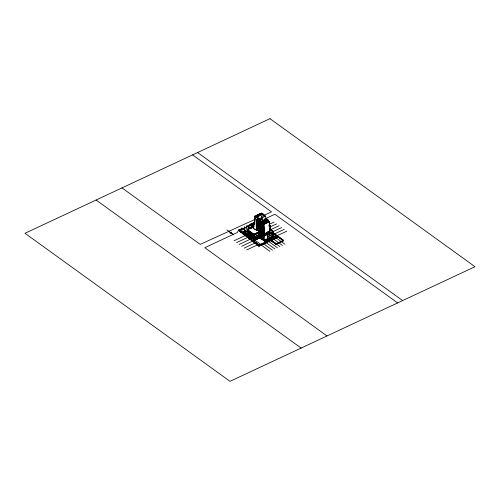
<?xml version="1.0" encoding="UTF-8"?>
<svg xmlns="http://www.w3.org/2000/svg" width="500" height="500" viewBox="0 0 500 500"><rect width="100%" height="100%" fill="white"/><g stroke="black" fill="none" stroke-linecap="round" stroke-linejoin="round"><path stroke-width="0.75" d="M253.469 228.075L255.156 218.35L255.062 216.462L256.619 215.731L256.269 215.481L254.713 216.206L254.831 218.619L253.219 227.9L256.5 230.269L257.488 229.806M256.744 216.488L256.781 215.238L257.206 217.05M257.2 215.044L257.644 215.25L257.2 215.044L257.262 216.25M257.712 214.806L258.156 215.012L257.712 214.806L257.775 216.006M258.225 214.562L258.675 214.769L258.225 214.562L258.238 216.569M258.744 214.325L259.188 214.531L258.744 214.325L258.8 215.531M259.256 214.081L259.7 214.288L259.256 214.081L259.262 216.088M259.769 213.844L260.212 214.05L259.769 213.844L259.825 215.05M260.631 213.856L260.281 213.6L260.694 215.113M261.319 215.125L260.894 213.319L261.206 214.875M261.4 214.931C259.894 211.163 265.038 214.481 264.106 216.356M256.688 215.287L257.131 215.494M256.269 216.612L261.506 214.094L264.525 216.331M254.913 219.425L200.2 244.387L121.981 187.913M264.069 215.312L271.494 211.844L192.594 154.875M261.331 216.881L262.425 217.669L262.512 219.556L261.425 218.775L261.331 216.881L264.281 215.156L264.25 216.462M259.125 238.131L258.069 218.531L259.019 237.956M258.669 231.15L256.856 229.969L256.4 219.762M258.45 218.806L259.387 238.319L258.438 218.9M256.369 220.012L258.25 221.719L256.388 220.3M259.281 218.787L261.9 217.494M256.394 220.431L258.519 221.975M256.438 220.506L258.219 221.994M254.713 216.206L258.969 219.281L259.956 218.819L260.262 225.094M262.425 217.669L265.663 216.15L265.812 219.262M256.406 220.688L258.225 222.125M256.45 220.763L258.269 222.2M256.456 220.894L258.275 222.331M256.456 220.925L258.288 222.494M257.169 220.613L257.794 220.319M256.469 221.15L258.294 222.619M256.475 221.281L258.3 222.75M251.894 227.619L251.394 227.85L250.6 224.169L254.55 222.338M250.613 224.244L254.556 222.4M256.45 221.588L258.312 223.006M256.494 221.663L258.319 223.137M259.844 220.037L261.756 219.144M256.456 221.812L258.331 223.394M259.856 220.231L261.8 219.469M251.194 224.375L254.006 223.062M258.212 221.044L256.356 219.75M260.512 220L260.738 220.162M258.181 221.225L256.363 219.881M256.512 222.05L258.337 223.525M262.019 219.562L261.556 219.513M251.938 224.338L252.419 224.125M256.519 222.181L258.344 223.65M256.525 222.312L258.35 223.781M260.05 220.712L259.062 221.175L255.156 218.35M256.531 222.438L258.356 223.912M254.425 223.575L251.481 224.931L253.762 226.581M256.537 222.569L258.363 224.037M253.256 224.606L253.031 224.644M253.837 224.069L254.3 224.119L254.075 223.894M259.088 221.688L260.075 221.225M266.038 218.388L274.85 214.262L397.625 302.913M256.556 222.956L258.375 224.3M256.531 223.263L258.387 224.556M256.537 223.394L258.394 224.681M260.75 221.612L263.006 220.837L260.569 221.669L262.738 220.456L266.094 223.062M264.688 221.419L267.15 220.694L264.887 221.75L263.119 220.475L265.369 219.219L268.719 221.637L267.031 222.625M263.119 220.475L265.569 219.55M263 220.644L260.831 221.856M267.031 220.369L268.044 219.894L266.756 218.875L265.744 219.381L267.025 220.306M256.556 223.781L258.412 225.069M265.744 219.444L266.756 218.875M256.6 223.856L258.419 225.2M261.019 221.994L263.188 220.781M263.575 220.8L265.825 219.55M256.613 224.112L258.438 225.556M256.619 224.244L258.444 225.681M261.069 222.119L259.725 222.75L263.856 225.731M258.456 225.938L256.588 224.394L258.45 225.812M260.731 222.481L260.844 222.688M263.531 221.219C256.062 224.375 268.706 218.962 261.55 222.375M261.613 222.231L263.8 221.406M264.163 221.038L266.425 219.981M256.637 224.631L258.463 226.069M264.1 221.181L266.363 220.125M256.606 224.812L258.469 226.2M256.613 224.938L258.475 226.325M262.244 233.238L261.788 233.45L260.531 232.544L260.075 223.263L260.531 223.05M247.306 234.613L247.056 229.562L253.719 226.444L250.6 224.169M256.619 225.069L258.481 226.488M247.062 229.65L253.75 226.519M256.625 225.2L258.488 226.619M264.312 221.594L262.075 222.756L264.25 221.737M253.75 226.606L247.444 229.469M266.887 220.5L264.625 221.562L268.044 219.894M252.931 227.231L247.387 229.825L247.369 229.419L254.106 234.363M261.438 223.281L261.681 223.231M256.681 225.531L258.506 227.006M242.706 228.581L245.681 230.731L242 232.775L245.863 230.969L241.994 232.537L240.806 231.906L259.837 245.65M256.688 225.662L258.512 227.131M256.694 225.787L258.519 227.262M264.837 221.975C260.106 224.744 264.1 221.5 265.3 222.494L263.125 223.512L265.375 222.55M267.6 220.725L268.094 220.875M256.7 225.919L258.525 227.387M256.706 226.05L258.531 227.519M267.488 220.931L265.225 221.994L267.675 221.069M256.675 226.194L258.544 227.775M262.925 223.181L265.1 222.162L262.863 223.325M265.481 221.988L267.738 220.931L265.225 221.994M260.075 223.263L261.331 224.169L261.788 223.956M256.725 226.438L258.55 227.906M253.156 228.281L253.55 228.106M256.731 226.562L258.512 228.056M262.387 223.969L262.631 223.919M263.45 223.562L265.819 222.681L263.381 223.512M266.006 222.369L268.263 221.312M256.744 226.819L258.519 228.181M263.387 223.706L265.556 222.494L263.188 223.375M266.506 222.244L268.2 221.45M253.381 228.519L253.375 228.644M256.712 227L258.525 228.312M242.931 231.831L250.456 237.262L244.206 232.875L247.113 231.6M253.15 228.694L253.5 228.738M258.538 228.569L256.719 227.1L258.531 228.444M266.769 222.438L268.525 221.5L266.275 222.75M246.95 231.875L246.488 231.544L244.4 232.519L260.581 244.306L260.606 244.713M260.556 221.475L263.906 223.888L266.081 222.869M263.113 220.281L266.456 222.694L268.719 221.637M261.356 222.237L263.913 224.081L265.55 223.319M256.781 227.469L258.55 228.794M248.7 231.438L251.231 233.263L251.462 236.319L253.769 237.981L253.287 238.206L248.456 234.719L248.281 231.106L253.531 234.925M259.606 221.256L263.769 224.269L269.375 221.681L269.631 226.875M263.344 224.719L263.581 224.606M259.419 221.163L263.781 224.4L269.513 221.719L269.988 231.319L264.256 234L259.969 230.906M256.769 228.162L258.306 229.312L256.781 228.419M256.819 228.238L258.031 229.244M253.031 236.056L248.775 232.987L248.744 232.338L251.125 233.962L250.987 234.681M256.788 228.55L258.044 229.5M256.837 228.625L258.619 230.119M263.8 225.394L259.469 222.213M269.319 222.831L269.475 226.375M254.638 229.769L254.65 229.431M257.062 228.619L257.425 228.45M255.444 229.5L256.337 229.4M258.625 230.344L256.8 228.775L258.625 230.244M256.856 229.013L258.669 230.356M263.844 225.781L259.494 222.644M248.775 232.987L251.156 234.606M256.869 229.269L258.65 230.763M249.256 236.125L246.863 234.788L247.231 233.938M256.875 229.4L258.694 230.837M247.219 233.994L246.906 234.181L254.694 239.806M256.837 229.581L258.7 230.969M247.6 234.144L247.288 234.288L254.025 239.15L259.969 236.369M234.044 240.787L247.394 234.537M253.738 237.338L253.688 238.019L248.85 234.531L248.906 233.85L248.938 234.494L251.231 236.15L250.888 232.619M251.206 232.75L251.462 236.319M269.169 224.35L274.088 222.05M247.188 234.775L244.206 232.875M263.9 226.931L261.512 225.2L263.9 226.9M263.9 227.375L259.775 224.344L263.919 227.394M248.456 234.719L248.938 234.494M251.025 233.594L248.5 231.669L248.475 231.081M251.169 233.731L253.281 235.162M251.125 233.962L253.088 235.375M251.794 233.925L251.806 233.588M258.681 230.581L256.819 229.163M263.975 228.45L259.812 225.469M251.225 234.85L253.119 236.019M269.488 226.325L270.469 226.706M269.075 226.7L270.294 226.119L270.538 229.838M249.462 236.025L248.006 236.713L245.606 235.375M269.194 226.744L270.5 226.131L269.044 225.212M251.012 235.113L253.363 236.775M264 229.394L259.856 226.369M251.231 236.15L251.038 235.588L251.431 235.675M259.519 231.656L254.037 234.312M259.519 231.744L253.794 234.425L254.037 239.475L259.513 236.912M236.581 242.613L248.525 237.025M259.306 231.931L253.794 234.513L247.056 229.562M270.3 226.838L276.619 223.881M264.025 230.006L259.906 227.006L264.044 230.05M254.125 234.688L259.319 232.256M264.069 230.425L259.906 227.444M253.794 235.594L259.031 233.075M260.531 232.544L260.988 232.331M259.931 227.95L264.094 230.9M264.075 230.938L259.931 227.919M270.05 228.556L270.55 228.256M253.794 235.531L253.869 237.138L259.106 234.625M253.869 237.138L259.113 234.688M264.169 232.444L261.781 230.744M251.812 238.363L252.05 238.538M239.119 244.444L251.056 238.856M270.725 229.656L279.156 225.712M264.181 233.131L261.812 231.388M267.725 231.944L269.131 231.287M268.269 231.725L267.8 231.675M253.944 238.625L259.181 236.169M254.7 238.337L254.25 238.263L259.062 236.294M269.988 231.319L264.113 233.9L263.644 224.294L269.375 221.612L264.931 218.556L269.381 221.806M255.125 238.4L259.075 236.55M272.113 230.888L273.05 231.863L264.394 235.912L259.881 232.662M254.731 239.356L254.312 239.55L254.638 239.35L249.112 235.294M254.525 239.638L257.056 238.55L254.537 239.688L246.812 234.137M260.356 232.169L264.337 235.044L269.569 232.925M267.262 233.675C266.35 233.65 267.906 233.8 267.2 232.456L266.962 232.281M269.35 232.7L269.256 231.206L269.113 232.531L269.556 232.606M254.562 239.956L259.575 237.613M255.131 239.831L256.85 239.025L256.788 237.731M259.094 238.006L258.069 218.531M259.688 236.994L264.619 240.556L273.531 236.388L273.281 231.337L264.375 235.594L259.862 232.256M241.65 246.275L259.212 238.056M272.556 231.812L281.688 227.544M259.281 238.144L258.263 218.669M258.619 237.763L259.919 238.706L260.906 238.244M267.125 235.325L272.731 232.7L267.131 235.387M272.656 233.131L272.712 232.269L272.787 235.837L267.281 238.419L267.756 238.756L267.544 234.444L267.069 234.1M260.769 237.506L260.831 238.775L261.288 238.556M272.694 233.863L272.731 234.675M267.2 236.869L272.806 234.244M260.363 236.606L263.444 238.731L260.444 236.569M267.206 236.931L272.812 234.312M244.188 248.106L256.125 242.519M260.831 238.775L262.087 239.681L262.544 239.469M273.688 234.3L284.225 229.375M263.363 238.775L263.256 239.262L263.25 234.844L260.575 232.913M273.512 236.062L264.606 240.3L259.675 236.737M260.7 238.388L264.644 241.275L274.862 236.381M264.644 241.275L274.869 236.488M246.719 249.938L258.663 244.35M264.988 241.394L267.794 240.075M276.225 236.131L286.762 231.2M265.15 241.369L267.269 240.463M259.331 244.894L277.281 236.494L277.3 236.9L259.35 245.3L259.331 244.894L248.006 236.713L248.025 237.119M250.688 225.306L242.844 228.787L242.744 228.219L238.669 230.025L238.694 230.544L258.931 246.156L278.456 237.113L278.431 236.6L278.356 237.125L258.956 246.062L238.863 230.55L238.837 230.037L258.931 245.544L270.944 239.981L275.981 243.656L275.981 244.269L283.525 240.775L283.5 240.256L273.394 232.963M238.669 230.025L258.906 245.644L271.019 240.031L271.044 240.55L276.006 244.169L283.356 240.731M283.5 240.256L275.956 243.75L270.919 240.075M233.062 234.475L237.375 232.494L238.2 230.763L250.6 225.256L238.694 230.544M250.175 228.256L247.763 226.519L247.738 226L250.619 224.806M251.375 224.769L247.825 226.331L250.744 228.438M238.863 230.55L240.356 229.887L240.263 229.319L240.287 229.838M245.85 230.731L242.831 228.55L238.85 230.325L240.675 231.737L242.256 231.262M242.319 233.337L247.306 231.156M246.713 231.7L247.156 231.775M269.431 239.169L269.881 239.244L269.55 237.138M266.869 239.05L266.931 240.338L267.375 240.413L267.281 238.481M254.731 238.981L254.794 240.269L254.344 240.194L254.281 238.906M197.6 152.531L402.638 300.569M265.663 216.15L261.306 213.125M265.431 218.769L269.513 221.719M268.725 221.831L265.369 219.219M269.212 225.238L270.5 226.163M269 225.219L270.244 226.119M256.05 216L259.956 218.819M269.675 226.231L270.387 226.75M269.9 228.9L273.281 231.337M259.706 221.644L263.65 224.488M269.906 228.981L273.288 231.425M269.994 229.163L273.119 231.419L264.394 235.413L264.662 241.681M269.844 229.231L273.038 231.537M256.35 219.625L257.606 220.506M270.069 229.562L270.544 229.906M259.7 222.319L263.831 225.3M258.5 221.544L255.987 219.762L256.5 230.269M273.263 232.981L283.331 240.25L283.356 240.769L273.344 233.506M273.419 233.475L283.525 240.775M256.438 221.425L258.306 222.881M273.506 233.769L277.281 236.494M256.462 221.844L258.325 223.269M272.95 233.731L274.194 234.625M275.438 235.525L277.856 237.306M259.781 224.825L263.938 227.856M256.512 222.844L258.369 224.169M256.525 223.1L258.381 224.425M272.969 235.075L275.819 237.175M256.544 223.487L258.4 224.812M259.831 225.9L263.994 228.912L259.831 225.931M256.55 223.619L258.406 224.944M275.519 237.475L284.925 244.269M256.569 224.006L258.431 225.425M272.294 236.137L271.844 236.062L272.175 238.169M266.756 232.381L267.05 233.775M258.494 226.744L256.631 225.294L258.5 226.875M256.675 226.231L258.538 227.65M271.681 237.125L272.362 237.619M273.012 238.65L282.425 245.444M256.731 227.356L258.544 228.7M256.744 227.613L257.994 228.5M256.75 227.744L258.288 228.85M259.469 229.669L260.65 230.556M258.006 228.756L256.756 227.875L258.019 228.981M251.981 224.694L253.694 225.931M259.469 230.113L260.675 231.019M261.831 231.819L264.225 233.581M269.337 237.237L269.881 239.244M252.95 225.662L253.312 225.912M259.956 230.65L264.281 233.819M250.781 224.25L253.888 226.494M253.775 226.838L251.494 225.188L252.037 227.725M264.519 234.681L264.694 233.625M251.731 225.656L253.356 226.825M264.306 234.775L264.488 233.725M252.05 226.181L253.531 227.244M253.544 227.319L252.056 226.244L251.994 224.956L252.312 226.425M249.188 224.425L250.444 225.331M260.019 232.25L264.4 235.494M270.512 239.819L279.919 246.612M270.969 240.463L276.006 244.137M259.519 233.012L263.294 235.637M259.538 233.444L263.231 236.175M259.738 233.944L263.337 236.544M259.656 233.981L263.25 236.581L263.206 235.681M259.769 234.587L263.369 237.188M247.738 226L247.838 226.569M259.688 234.625L263.281 237.225M267.15 240.106L268.1 240.787M246.681 225.594L250.444 228.312M259.706 235.056L263.306 237.656M268.006 240.994L277.413 247.787M259.706 235.119L263.306 237.719M266.931 240.338L267.075 238.956M259.812 235.494L263.412 238.088M259.731 235.531L263.325 238.131M260.381 237.037L263.381 239.2M259.656 236.663L264.6 240.231M262.325 239.262L264.206 240.625L273.306 236.363L273.244 235.144M244.175 226.769L247.944 229.488M265.5 242.162L274.906 248.956M249.825 231.75L250.975 232.581M251.781 233.162L252.931 233.994M249.8 231.831L252.819 234.013M251.312 233.225L253.044 234.475M248.381 231.688L253.287 235.225M248.744 232.338L251.044 234M251.275 234.169L253 235.413M241.675 227.938L247.319 232.019M263 243.337L272.406 250.131M255.644 238.15L256.85 239.025M248.456 233.169L251.1 235.138M248.819 233.888L251.2 235.506M251.35 235.712L253.162 236.919M253.6 238.062L248.769 234.569L248.594 230.963M249.188 235.188L253.35 238.194M240.344 229.662L242.244 231.038M254.794 240.269L254.488 238.431M260.494 244.506L269.9 251.3M228.538 231.131L233.125 234.444L204.788 247.706L327.013 335.956M96.1 200.025L301.131 348.062M275.981 244.269L270.95 240.594L270.944 239.981M226.894 229.919L230.244 232.387L231.412 232.169L229.994 233.188L231.05 232.981L233.594 234.862M251.531 226.475L251.781 227.787M278.263 236.588L278.288 237.106M272.962 231.4L273.281 236.506M272.325 236.781L272.387 238.069M271.875 236.706L271.938 237.994M270.444 226.125L270.625 229.8M269.738 229.044L269.844 231.219M268.463 221.644L266.206 222.7M268.275 221.506L265.744 222.181M268.012 221.312L265.675 222.319L267.931 221.069M267.225 220.744L265.144 221.744M266.625 220.312L264.088 220.987M266.431 220.175L263.913 221.044L266.169 219.988M265.906 219.794L263.562 220.606L266.087 219.737L263.825 220.794M264.85 222.169L262.406 222.994L264.587 221.975M264.438 221.425L266.688 220.169L264.356 221.175M263.988 221.544L261.537 222.181M264.806 240.294L264.869 241.588M263.725 223.944L265.894 222.731L263.644 223.7M263.781 224.4L264.337 235.044M263.381 220.662L265.637 219.412L263.3 220.419M264.363 240.225L264.425 241.513M263.269 221.031L261.012 221.8L263.45 220.975L261.275 221.994M262.738 220.456L264.775 222.113L262.587 222.938M262.325 222.75L264.506 221.731L262.137 222.613M261.406 213.075L261.494 214.887M261.881 222.619L264.05 221.406L261.8 222.369M262.05 229.369L262.206 232.463M262.275 238.469L262.337 239.756M260.894 213.319L260.856 214.569M261.331 224.169L261.819 233.538M262.025 238.412L262.087 239.681M260.375 213.556L260.338 214.806M260.119 214.094L260.181 215.356M259.862 213.8L259.925 215.006M260.419 228.188L260.606 232.056M259.606 214.338L259.662 215.594M259.35 214.037L259.413 215.244M259.088 214.575L259.15 215.837M258.837 214.281L258.894 215.481M258.969 219.281L259.919 238.706M258.575 214.812L258.637 216.075M258.325 214.519L258.381 215.725M258.062 215.056L258.125 216.319M257.812 214.756L257.869 215.963M257.55 215.294L257.613 216.556M257.806 221.069L258.363 232.5M258.438 234.006L258.544 236.262M258.931 245.544L258.956 246.062M258.906 245.644L258.931 246.156M257.3 215L257.356 216.206M257.038 215.538L257.1 216.8M256.781 215.238L256.875 217.05M256.613 219.469L256.944 226.219M256.269 215.481L256.331 216.688M257.294 239.094L256.962 236.994L257.087 239.194M254.106 234.281L254.338 239.006M253.113 234.6L253.287 238.206M251.644 224.875L251.625 227.963M251.056 232.544L251.081 233.056M249.213 235.244L249.275 236.531M248.831 232.3L248.863 232.944M269.969 118.669L25 233.287L230.031 381.331L475 266.712L269.969 118.669M252.244 225.138L252.681 227.219L252.231 225.144M263.863 226.256L261.481 224.556L263.863 226.256M264.125 231.544L259.962 228.594L264.125 231.575M264.144 231.969L261.756 230.275L264.144 231.969M253.05 227.475L252.956 225.65L253.025 227.475"/></g></svg>
